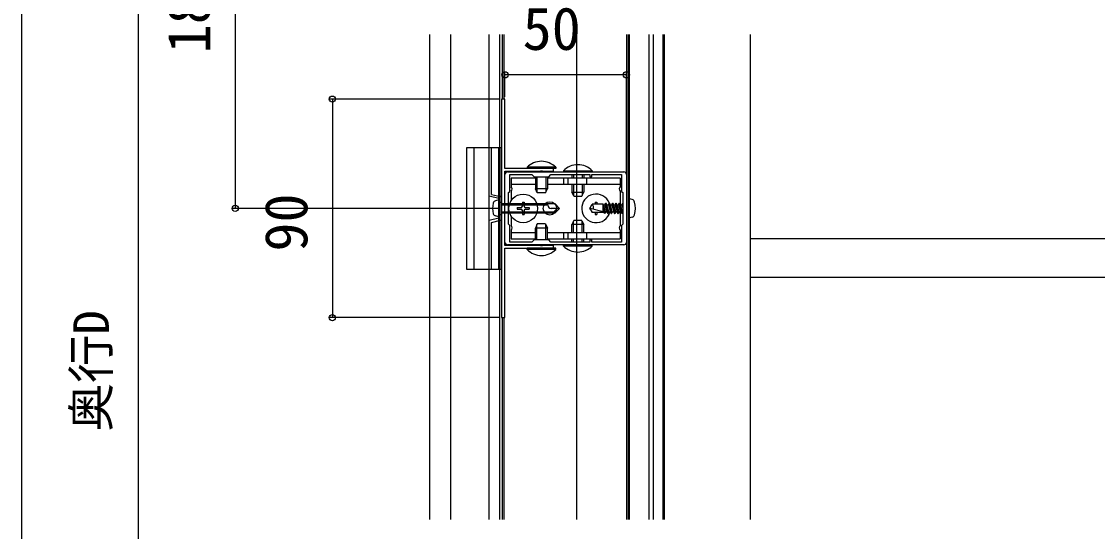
# Model space of a CAD drawing. Units: millimetres, scale not verified. Extents: x -1050 to 1050, y -1568 to 1559.
# Drawn here: x -1050 to -606.9, y -724.3 to -514.2 of the extents above; entities that cross this region are included whole.
import ezdxf
from ezdxf.enums import TextEntityAlignment as Align

# ---------------------------------------------------------------- set-up
doc = ezdxf.new("R2010")
doc.units = ezdxf.units.MM
doc.header["$LTSCALE"] = 8
for name, color, linetype in [('0-3_YKK_11', 7, 'Continuous'), ('0-4_YKK_12', 2, 'Continuous'), ('0-5_YKK_13', 4, 'Continuous'), ('0-6_YKK_D', 6, 'Continuous'), ('0-7_YKK_ZWAK', 7, 'Continuous')]:
    doc.layers.add(name, color=color, linetype=linetype)
doc.styles.add('ＭＳ ゴシック', font='')
doc.styles.get('ＭＳ ゴシック').set_extended_font_data('MS Gothic')

msp = doc.modelspace()

# ---------------------------------------------------------------- linework, layer by layer
at = {"layer": '0-3_YKK_11'}
for p, q in [((-850.908, -605.202), (-850.908, -577.202)), ((-849.908, -576.202), (-801.908, -576.202)), ((-800.908, -577.202), (-800.908, -605.202)), ((-801.908, -606.202), (-849.908, -606.202))]:
    msp.add_line(p, q, dxfattribs=at)
for points in [[(-852.408, -546.202), (-852.408, -636.202), (-850.908, -636.202), (-850.908, -607.602), (-830.908, -607.602), (-830.908, -606.502), (-835.45, -606.502), (-835.633, -606.622), (-836.183, -606.622), (-836.367, -606.502), (-850.908, -606.502), (-850.908, -575.902), (-836.367, -575.902), (-836.183, -575.782), (-835.633, -575.782), (-835.45, -575.902), (-830.908, -575.902), (-830.908, -574.802), (-850.908, -574.802), (-850.908, -546.202)], [(-832.008, -577.302), (-815.908, -577.302), (-815.908, -578.202), (-815.108, -578.202), (-815.108, -577.302), (-802.908, -577.302), (-802.908, -584.202), (-802.408, -584.702), (-802.408, -597.702), (-802.908, -598.202), (-802.908, -605.102), (-815.108, -605.102), (-815.108, -604.202), (-815.908, -604.202), (-815.908, -605.102), (-832.008, -605.102), (-832.908, -604.202), (-838.908, -604.202), (-839.808, -605.102), (-848.908, -605.102), (-848.908, -598.202), (-849.408, -597.702), (-849.408, -584.702), (-848.908, -584.202), (-848.908, -577.302), (-839.808, -577.302), (-838.908, -578.202), (-832.908, -578.202)]]:
    msp.add_lwpolyline(points, close=True, dxfattribs=at)
for centre, start, end in [((-849.908, -577.202), 90.00001, 179.99999), ((-801.908, -577.202), 0.00001, 89.99999), ((-849.908, -605.202), 180.00001, 269.99999), ((-801.908, -605.202), 270.00001, 359.99999)]:
    msp.add_arc(centre, 1, start, end, dxfattribs=at)
at = {"layer": '0-4_YKK_12'}
for p, q in [((-882.005, -519.595), (-882.005, -719.304)), ((-853.105, -519.595), (-853.105, -719.304)), ((-852.005, -519.595), (-852.005, -546.202)), ((-851.405, -519.595), (-851.405, -546.202)), ((-821.405, -519.595), (-821.405, -719.304)), ((-800.908, -519.595), (-800.908, -719.304)), ((-800.008, -519.595), (-800.008, -719.304)), ((-799.708, -519.595), (-799.708, -719.304)), ((-791.708, -519.595), (-791.708, -719.304)), ((-789.908, -519.595), (-789.908, -719.304)), ((-785.908, -519.595), (-785.908, -719.304)), ((-749.905, -519.595), (-749.905, -719.304)), ((-852.005, -636.202), (-852.005, -719.304)), ((-851.405, -636.202), (-851.405, -719.304))]:
    msp.add_line(p, q, dxfattribs=at)
at = {"layer": '0-5_YKK_13'}
for p, q in [((-873.409, -519.595), (-873.409, -719.304)), ((-857.409, -719.304), (-857.409, -519.595)), ((-800.208, -519.595), (-800.208, -719.304)), ((-785.208, -719.304), (-785.208, -519.595)), ((-863.609, -616.202), (-863.609, -566.202)), ((-857.409, -616.202), (-857.409, -566.202)), ((-856.409, -585.421), (-856.409, -566.202)), ((-853.409, -616.202), (-853.409, -566.202)), ((-830.008, -574.802), (-841.808, -574.802)), ((-838.408, -575.902), (-838.408, -576.202)), ((-837.754, -575.902), (-837.754, -576.202)), ((-834.063, -575.902), (-834.063, -576.202)), ((-833.408, -575.902), (-833.408, -576.202)), ((-830.008, -574.293), (-830.008, -574.802)), ((-826.808, -575.693), (-826.808, -576.202)), ((-838.408, -578.702), (-848.408, -578.702)), ((-848.408, -578.702), (-848.408, -582.336)), ((-838.408, -578.202), (-838.408, -583.102)), ((-837.754, -578.202), (-837.754, -584.492)), ((-834.063, -578.202), (-834.063, -584.492)), ((-803.408, -578.702), (-833.408, -578.702)), ((-826.808, -576.202), (-815.008, -576.202)), ((-826.774, -578.702), (-826.774, -581.202)), ((-825.042, -578.702), (-825.042, -581.202)), ((-823.408, -577.302), (-823.408, -578.702)), ((-822.754, -577.302), (-822.754, -578.702)), ((-819.063, -577.302), (-819.063, -578.702)), ((-818.408, -577.302), (-818.408, -578.702)), ((-817.408, -578.702), (-817.408, -581.202)), ((-803.408, -578.702), (-803.408, -582.336)), ((-848.408, -581.202), (-838.408, -581.202)), ((-848.408, -584.068), (-848.408, -588.075)), ((-837.608, -584.802), (-838.408, -583.102)), ((-834.208, -584.802), (-837.608, -584.802)), ((-834.208, -584.802), (-833.408, -583.102)), ((-833.408, -581.202), (-803.408, -581.202)), ((-822.608, -586.202), (-823.408, -584.502)), ((-822.754, -581.202), (-822.754, -585.892)), ((-819.208, -586.202), (-818.408, -584.502)), ((-819.063, -581.202), (-819.063, -585.892)), ((-818.408, -581.202), (-818.408, -584.502)), ((-803.408, -584.068), (-803.408, -589.548)), ((-853.409, -587.202), (-857.409, -586.202)), ((-856.409, -585.421), (-852.787, -586.327)), ((-853.409, -595.202), (-853.409, -587.202)), ((-853.409, -588.702), (-852.409, -588.702)), ((-853.409, -593.202), (-853.409, -589.202)), ((-853.409, -593.202), (-853.409, -589.202)), ((-852.409, -595.592), (-852.409, -586.812)), ((-852.409, -589.202), (-830.409, -589.202)), ((-843.755, -588.702), (-843.055, -588.702)), ((-843.755, -588.702), (-843.755, -590.352)), ((-843.055, -588.702), (-843.055, -590.352)), ((-833.209, -589.869), (-833.209, -589.202)), ((-830.409, -589.202), (-828.409, -591.202)), ((-822.608, -586.202), (-819.208, -586.202)), ((-813.759, -588.702), (-813.059, -588.702)), ((-813.759, -588.702), (-813.759, -589.502)), ((-813.059, -588.702), (-813.059, -589.502)), ((-808.575, -593.302), (-809.366, -589.102)), ((-808.475, -593.302), (-809.266, -589.102)), ((-808.905, -589.727), (-809.266, -589.102)), ((-807.175, -593.302), (-807.966, -589.102)), ((-807.075, -593.302), (-807.866, -589.102)), ((-807.505, -589.727), (-807.866, -589.102)), ((-806.927, -589.727), (-806.566, -589.102)), ((-805.775, -593.302), (-806.566, -589.102)), ((-806.566, -589.102), (-806.466, -589.102)), ((-805.675, -593.302), (-806.466, -589.102)), ((-806.105, -589.727), (-806.466, -589.102)), ((-805.527, -589.727), (-805.166, -589.102)), ((-804.375, -593.302), (-805.166, -589.102)), ((-805.166, -589.102), (-805.066, -589.102)), ((-804.275, -593.302), (-805.066, -589.102)), ((-804.705, -589.727), (-805.066, -589.102)), ((-804.127, -589.727), (-803.766, -589.102)), ((-803.766, -589.102), (-803.666, -589.102)), ((-802.975, -593.302), (-803.766, -589.102)), ((-803.305, -589.727), (-803.666, -589.102)), ((-802.875, -593.302), (-803.666, -589.102)), ((-802.727, -589.727), (-802.405, -589.17)), ((-798.525, -587.598), (-800.005, -587.202)), ((-800.005, -587.202), (-800.005, -595.202)), ((-853.409, -593.702), (-852.409, -593.702)), ((-852.409, -589.802), (-833.207, -589.802)), ((-852.409, -592.602), (-830.809, -592.602)), ((-830.409, -593.202), (-852.409, -593.202)), ((-845.905, -590.852), (-845.905, -591.552)), ((-845.905, -590.852), (-844.255, -590.852)), ((-845.905, -591.552), (-844.255, -591.552)), ((-843.755, -592.052), (-843.755, -593.702)), ((-843.755, -593.702), (-843.055, -593.702)), ((-843.055, -592.052), (-843.055, -593.702)), ((-842.555, -590.852), (-840.905, -590.852)), ((-842.555, -591.552), (-840.905, -591.552)), ((-840.905, -590.852), (-840.905, -591.552)), ((-828.409, -591.202), (-831.875, -591.202)), ((-831.409, -593.202), (-829.409, -591.202)), ((-830.409, -593.202), (-828.409, -591.202)), ((-816.005, -591.202), (-814.943, -589.502)), ((-816.005, -591.202), (-814.943, -592.902)), ((-815.909, -590.852), (-815.909, -591.048)), ((-815.909, -590.852), (-815.786, -590.852)), ((-815.909, -591.356), (-815.909, -591.552)), ((-815.909, -591.552), (-815.786, -591.552)), ((-815.778, -591.106), (-810.505, -592.519)), ((-810.505, -589.502), (-814.943, -589.502)), ((-810.505, -592.902), (-814.943, -592.902)), ((-813.759, -592.902), (-813.759, -593.702)), ((-813.759, -593.702), (-813.059, -593.702)), ((-813.059, -592.902), (-813.059, -593.702)), ((-810.505, -592.902), (-810.505, -589.502)), ((-810.305, -589.727), (-810.505, -589.502)), ((-809.875, -593.302), (-810.505, -589.957)), ((-809.975, -593.302), (-810.505, -590.488)), ((-810.505, -592.047), (-810.336, -592.677)), ((-810.505, -592.677), (-810.336, -592.677)), ((-810.336, -592.677), (-809.975, -593.302)), ((-810.305, -589.727), (-809.727, -589.727)), ((-809.515, -592.677), (-810.305, -589.727)), ((-809.975, -593.302), (-809.875, -593.302)), ((-809.515, -592.677), (-809.875, -593.302)), ((-809.727, -589.727), (-808.936, -592.677)), ((-809.515, -592.677), (-808.936, -592.677)), ((-808.936, -592.677), (-808.575, -593.302)), ((-808.115, -592.677), (-808.905, -589.727)), ((-808.905, -589.727), (-808.327, -589.727)), ((-808.575, -593.302), (-808.475, -593.302)), ((-808.115, -592.677), (-808.475, -593.302)), ((-808.327, -589.727), (-807.536, -592.677)), ((-808.115, -592.677), (-806.136, -592.677)), ((-807.536, -592.677), (-807.175, -593.302)), ((-806.715, -592.677), (-807.505, -589.727)), ((-807.505, -589.727), (-806.927, -589.727)), ((-807.175, -593.302), (-807.075, -593.302)), ((-806.715, -592.677), (-807.075, -593.302)), ((-806.927, -589.727), (-806.136, -592.677)), ((-805.315, -592.677), (-806.105, -589.727)), ((-806.105, -589.727), (-805.527, -589.727)), ((-805.315, -592.677), (-805.675, -593.302)), ((-805.527, -589.727), (-804.736, -592.677)), ((-805.315, -592.677), (-804.736, -592.677)), ((-804.736, -592.677), (-804.375, -593.302)), ((-803.915, -592.677), (-804.705, -589.727)), ((-804.705, -589.727), (-804.127, -589.727)), ((-804.375, -593.302), (-804.275, -593.302)), ((-803.915, -592.677), (-804.275, -593.302)), ((-804.127, -589.727), (-803.336, -592.677)), ((-803.915, -592.677), (-803.336, -592.677)), ((-803.408, -592.677), (-803.408, -598.336)), ((-803.305, -589.727), (-802.727, -589.727)), ((-802.515, -592.677), (-803.305, -589.727)), ((-802.515, -592.677), (-802.875, -593.302)), ((-802.727, -589.727), (-802.405, -590.928)), ((-802.515, -592.677), (-802.405, -592.677)), ((-853.409, -595.202), (-857.409, -596.202)), ((-856.409, -596.983), (-852.787, -596.077)), ((-856.409, -616.202), (-856.409, -596.983)), ((-848.408, -594.329), (-848.408, -598.336)), ((-837.608, -597.602), (-838.408, -599.302)), ((-837.754, -604.202), (-837.754, -597.912)), ((-834.208, -597.602), (-837.608, -597.602)), ((-834.208, -597.602), (-833.408, -599.302)), ((-834.063, -604.202), (-834.063, -597.912)), ((-822.608, -596.202), (-823.408, -597.902)), ((-823.408, -601.202), (-823.408, -597.902)), ((-822.754, -601.202), (-822.754, -596.512)), ((-819.208, -596.202), (-822.608, -596.202)), ((-819.208, -596.202), (-818.408, -597.902)), ((-819.063, -601.202), (-819.063, -596.512)), ((-798.525, -594.806), (-800.005, -595.202)), ((-848.408, -600.068), (-848.408, -603.702)), ((-848.408, -601.202), (-838.408, -601.202)), ((-838.408, -604.202), (-838.408, -599.302)), ((-833.408, -601.202), (-803.408, -601.202)), ((-826.774, -601.202), (-826.774, -603.702)), ((-825.042, -601.202), (-825.042, -603.702)), ((-817.408, -601.202), (-817.408, -603.702)), ((-803.408, -600.068), (-803.408, -603.702)), ((-848.408, -603.702), (-838.408, -603.702)), ((-838.408, -606.502), (-838.408, -606.202)), ((-837.754, -606.502), (-837.754, -606.202)), ((-834.063, -606.502), (-834.063, -606.202)), ((-833.408, -603.702), (-803.408, -603.702)), ((-833.408, -606.502), (-833.408, -606.202)), ((-815.008, -606.202), (-826.808, -606.202)), ((-823.408, -605.102), (-823.408, -603.702)), ((-822.754, -605.102), (-822.754, -603.702)), ((-819.063, -605.102), (-819.063, -603.702)), ((-818.408, -605.102), (-818.408, -603.702)), ((-815.008, -606.711), (-815.008, -606.202)), ((-293.926, -603.702), (-749.905, -603.702)), ((-830.008, -607.602), (-841.808, -607.602)), ((-830.008, -608.111), (-830.008, -607.602)), ((-293.926, -619.702), (-749.905, -619.702))]:
    msp.add_line(p, q, dxfattribs=at)
msp.add_lwpolyline([(-866.709, -616.202), (-852.409, -616.202), (-852.409, -566.202), (-866.709, -566.202)], close=True, dxfattribs=at)
for points in [[(-830.008, -574.293), (-841.808, -574.293), (-841.808, -574.802)], [(-826.808, -575.693), (-815.008, -575.693), (-815.008, -576.202)], [(-833.408, -578.202), (-833.408, -583.102), (-838.408, -583.102)], [(-823.408, -581.202), (-823.408, -584.502), (-818.408, -584.502)], [(-853.409, -589.202), (-853.409, -587.702), (-854.815, -588.079)], [(-809.727, -589.727), (-809.366, -589.102), (-809.266, -589.102)], [(-808.327, -589.727), (-807.966, -589.102), (-807.866, -589.102)], [(-853.409, -593.202), (-853.409, -594.702), (-854.815, -594.325)], [(-806.136, -592.677), (-805.775, -593.302), (-805.675, -593.302)], [(-803.336, -592.677), (-802.975, -593.302), (-802.875, -593.302)], [(-818.408, -601.202), (-818.408, -597.902), (-823.408, -597.902)], [(-833.408, -604.202), (-833.408, -599.302), (-838.408, -599.302)], [(-815.008, -606.711), (-826.808, -606.711), (-826.808, -606.202)], [(-830.008, -608.111), (-841.808, -608.111), (-841.808, -607.602)]]:
    msp.add_lwpolyline(points, dxfattribs=at)
for centre, radius in [((-843.405, -591.202), 5.9), ((-832.409, -591.202), 2.75)]:
    msp.add_circle(centre, radius, dxfattribs=at)
for centre, radius, start, end in [((-835.908, -580.034), 8.232, 44.2189, 135.7811), ((-820.908, -581.434), 8.232, 44.2189, 135.7811), ((-848.908, -583.202), 1, 300, 60), ((-802.908, -583.202), 1, 120, 240), ((-847.009, -591.202), 9, 165.9647, 194.0353), ((-854.479, -589.335), 1.3, 105, 165.9647), ((-852.909, -586.812), 0.5, 0, 75.96376), ((-813.409, -591.202), 5.9, 20.85059, 345.52249), ((-798.888, -588.951), 1.4, 14.32332, 75), ((-807.705, -591.202), 10.5, 345.67668, 14.32332), ((-854.479, -593.069), 1.3, 194.0353, 255), ((-844.255, -590.352), 0.5, 270, 0), ((-844.255, -592.052), 0.5, 0, 90), ((-842.555, -590.352), 0.5, 180, 270), ((-842.555, -592.052), 0.5, 90, 180), ((-831.875, -589.869), 1.333, 180, 270), ((-815.83, -591.299), 0.2, 75, 148), ((-816.912, -591.042), 2.5, 350.31336, 38.01351), ((-852.909, -595.592), 0.5, 284.03624, 0), ((-798.888, -593.453), 1.4, 285, 345.67668), ((-848.908, -599.202), 1, 300, 60), ((-802.908, -599.202), 1, 120, 240), ((-820.908, -600.97), 8.232, 224.2189, 315.7811), ((-835.908, -602.37), 8.232, 224.2189, 315.7811)]:
    msp.add_arc(centre, radius, start, end, dxfattribs=at)
at = {"layer": '0-6_YKK_D'}
for p, q in [((-1002.005, -310.202), (-1002.005, -979.202)), ((-962.005, -409.202), (-962.005, -591.202)), ((-850.908, -545.202), (-850.908, -535.202)), ((-800.908, -576.202), (-800.908, -535.202)), ((-800.908, -536.202), (-850.908, -536.202)), ((-853.108, -546.202), (-923.005, -546.202)), ((-922.005, -546.202), (-922.005, -636.202)), ((-853.408, -591.202), (-963.005, -591.202)), ((-853.108, -636.202), (-923.005, -636.202))]:
    msp.add_line(p, q, dxfattribs=at)
for centre in [(-850.908, -536.202), (-800.908, -536.202), (-922.005, -546.202), (-962.005, -591.202), (-922.005, -636.202)]:
    msp.add_circle(centre, 1.275, dxfattribs=at)
at = {"layer": '0-7_YKK_ZWAK'}
msp.add_line((-1050, 1491.5), (-1050, -1568.5), dxfattribs=at)

# ---------------------------------------------------------------- texts
at = {"layer": '0-6_YKK_D', "style": 'ＭＳ ゴシック'}
for s, height, p in [('182', 17.6, (-967.005, -527.338)), ('90', 17.6, (-927.005, -608.997)), ('奥行D', 14.66, (-1009.619, -683.168))]:
    msp.add_text(s, height=height, rotation=90, dxfattribs=at).set_placement(p, align=Align.BOTTOM_LEFT)
msp.add_text('50', height=17.6, dxfattribs=at).set_placement((-843.636, -531.202), align=Align.BOTTOM_LEFT)

doc.saveas('drawing.dxf')
